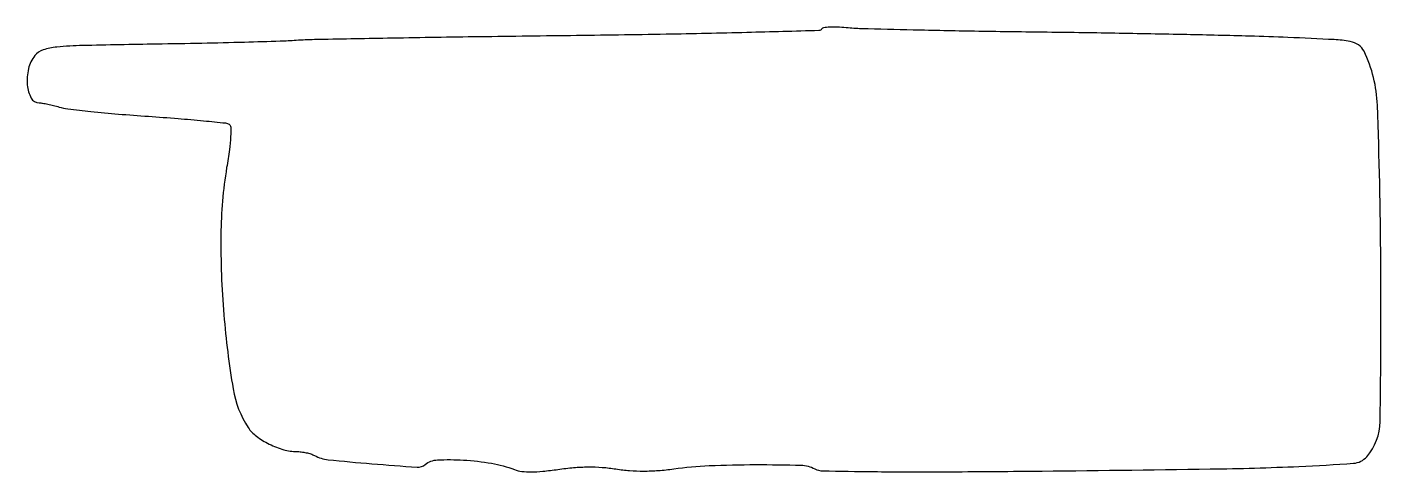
# Model space of a CAD drawing. Extents: x 0 to 315, y 0 to 104.
import ezdxf

# ---------------------------------------------------------------- set-up
doc = ezdxf.new("R2010")
doc.units = 0

msp = doc.modelspace()

# ---------------------------------------------------------------- linework, layer by layer
msp.add_lwpolyline([(184.592235, 103.14924, -0.252698), (183.976064, 102.794651, -0.000244), (167.24591, 102.34837, -0.00226), (148.47477, 101.941701, -0.001374), (126.282182, 101.622268, 0.000598), (103.708012, 101.332378, 0.000859), (83.711016, 101.017278, 0.000453), (66.770747, 100.705875, 0.013555), (62.5, 100.507592, -0.010518), (58.794615, 100.312996, -0.001223), (50.493074, 100.072281, -0.001469), (40.617736, 99.839139, -0.0012), (30.05089, 99.646108, 0.001244), (12.922919, 99.331715, 0.018119), (6.880198, 98.986449, 0.05651), (3.713679, 98.32407, 0.143735), (1.80089, 97.002437, 0.111959), (0.300951, 93.957183, 0.081172), (0.02547, 90.174172, 0.100131), (0.935538, 87.112118, 0.277379), (2.785991, 86, -0.038791), (3.594619, 85.93717, -0.011961), (4.798331, 85.719363, -0.011886), (6.137937, 85.410359, -0.012782), (7.429002, 85.04464, 0.045732), (9.452436, 84.612935, 0.003797), (14.797151, 84.016103, 0.005046), (21.19672, 83.415855, 0.003871), (28.199599, 82.884807, -0.002908), (35.055854, 82.37816, -0.004443), (40.995759, 81.851321, -0.001663), (46.088799, 81.336834, -0.112869), (46.906241, 81.057946, -0.253525), (47.297215, 80.376099, -0.019608), (47.264143, 78.195511, -0.019504), (46.978693, 75.147534, -0.007634), (46.357029, 70.967779, 0.038522), (45.014676, 55.381523, 0.022926), (45.703016, 36.754814, 0.020739), (47.851675, 19.551359, 0.103951), (51.369249, 10.559208, 0.089327), (53.260408, 8.562354, 0.044033), (56.257644, 6.7396, 0.043571), (59.616034, 5.432012, 0.071171), (62.635693, 5, -0.032337), (63.678291, 4.932501, -0.022826), (64.834727, 4.728097, -0.023136), (65.926892, 4.429529, -0.044186), (66.763569, 4.074374, 0.096764), (69.937942, 3.103478, 0.005627), (80.081039, 2.161144, 0.003536), (90.609855, 1.377277, 0.190242), (92.487666, 1.976205, -0.161416), (95.317336, 3.056412, -0.025229), (101.377063, 3.020973, -0.028886), (107.913909, 2.272189, -0.048187), (113.250428, 0.806134, 0.060802), (114.927496, 0.390477, 0.031438), (117.08708, 0.263691, 0.024336), (119.828374, 0.408777, 0.011528), (123.340668, 0.848665, -0.015534), (126.988095, 1.275832, -0.01948), (130.389126, 1.434306, -0.020508), (133.636645, 1.32579, -0.021319), (136.822245, 0.951224, 0.021383), (139.957537, 0.582985, 0.018872), (143.246722, 0.463158, 0.018091), (146.676127, 0.591831, 0.015995), (150.232005, 0.968984, -0.023449), (158.490178, 1.720631, -0.01085), (169.269146, 1.959754, -0.006329), (179.822184, 1.83125, -0.117172), (183.028428, 0.984786, 0.119094), (184.868535, 0.506442, 0.001608), (196.636916, 0.341231, 0.003761), (211.904127, 0.290853, 0.001426), (233.219373, 0.441631, 0.001062), (274.925576, 0.944186, 0.007213), (295.52925, 1.53359, 0.00779), (308.2208, 2.278229, 0.197632), (311.261306, 3.801419, 0.17723), (314.385781, 11.970117, 0.005272), (314.533307, 49.202442, 0.007377), (313.75966, 85.458219, 0.104181), (310.641225, 98, 0.129669), (309.376504, 99.473753, 0.106365), (307.452788, 100.268444, 0.032023), (303.733811, 100.70101, 0.002119), (292.964765, 101.213251, 0.00444), (284.049979, 101.520149, 0.001101), (269.43965, 101.861069, 0.001126), (252.713037, 102.176853, 0.001129), (236, 102.417001, -0.001111), (220.10761, 102.644779, -0.001543), (205.872328, 102.92437, -0.000944), (193.890771, 103.219322, -0.019674), (190.310054, 103.455428, 0.016193), (188.283375, 103.603236, 0.023484), (186.489592, 103.591505, 0.020637), (185.063895, 103.455989, 0.223931)], format="xyb", close=True)

doc.saveas('drawing.dxf')
